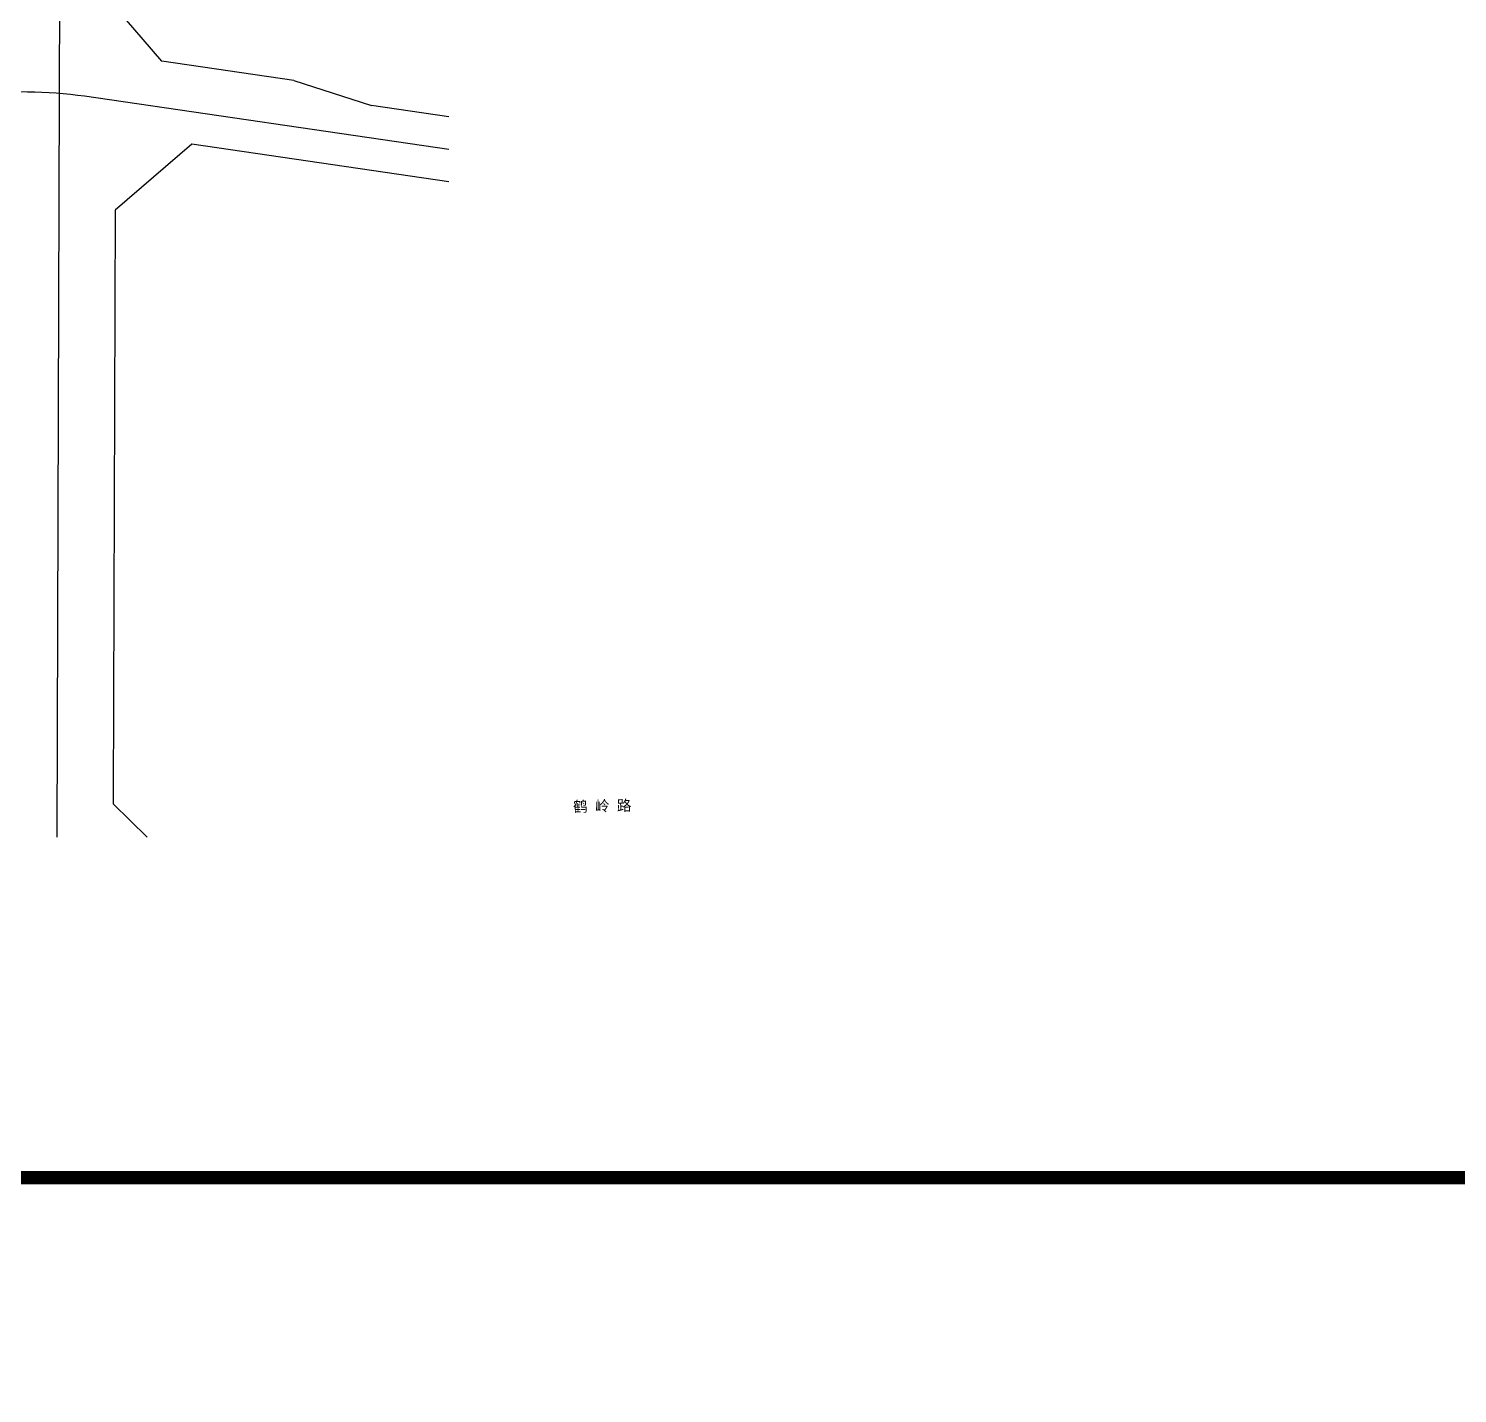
# Model space of a CAD drawing. Extents: x 529262 to 576451, y 2694391 to 2717535.
# Drawn here: x 567513 to 568046, y 2708611 to 2709121 of the extents above; entities that cross this region are included whole.
import ezdxf
from ezdxf.enums import TextEntityAlignment as Align
from ezdxf.xclip import XClip

# ---------------------------------------------------------------- set-up
doc = ezdxf.new("R2010")
doc.units = 0
doc.header["$XCLIPFRAME"] = 0
for name, color, linetype in [('PP-COM', 7, 'Continuous'), ('PUB_TITLE', 4, 'Continuous'), ('RD-中线', 40, 'Continuous'), ('RD-红线', 7, 'Continuous'), ('RD-路名', 7, 'Continuous')]:
    doc.layers.add(name, color=color, linetype=linetype)
doc.styles.add('黑体', font='simhei.ttf')

# ---------------------------------------------------------------- blocks, each defined once
blk = doc.blocks.new('A$C19FD0107')
at = {"layer": 'RD-中线', "color": 8, "linetype": 'Continuous', "flags": 128}
for points in [[(-3183.26, 15991.57), (-3211.18, 15883.29, -0.025442), (-3226.37, 15834.75), (-3324.59, 15569.07, 0.030568), (-3342.23, 15510.6), (-3465.22, 14989.72, 0.057212), (-3473.25, 14921.76), (-3473.95, 14706.86)], [(-3924.2, 14701.03), (-3893.1, 14701.14, 0.004683), (-3889.35, 14701.19), (-3782.03, 14703.59, 0.000332), (-3781.63, 14703.6), (-3619.45, 14707.43, -0.006741), (-3614.05, 14707.49), (-3485.74, 14707.06, -0.035566), (-3464.49, 14705.47), (-3325.95, 14685.17, -0.015566), (-3307.57, 14681.88, 0.009233), (-3276.98, 14676.02), (-3080.16, 14637.6)], [(-4490.73, 14139.44, 0), (-4490.29, 14139.42)], [(-3818.25, 14086.17, 0), (-3817.74, 14086.17)]]:
    blk.add_lwpolyline(points, format="xyb", dxfattribs=at)
blk.add_lwpolyline([(-3473.95, 14706.86), (-3475.44, 14260.75), (-3475.96, 14104.43)], dxfattribs=at)
at = {"layer": 'RD-红线', "color": 8}
for points in [[(-3452.85, 14738.3), (-3435.75, 14718.44, 0.373133)], [(-3424.47, 14687.48), (-3453.1, 14662.83, 0.456504)]]:
    blk.add_lwpolyline(points, format="xyb", dxfattribs=at)
for points in [[(-3386.28, 14711.19), (-3435.61, 14718.42), (-3435.75, 14718.44)], [(-3386.28, 14711.19), (-3357.32, 14701.89)]]:
    blk.add_lwpolyline(points, dxfattribs=at)
at = {"layer": 'RD-红线', "color": 8, "linetype": 'Continuous', "flags": 128}
for points in [[(-3114.77, 14656.58), (-3274.81, 14687.82, -0.009272), (-3305.09, 14693.63, 0.015566), (-3324.21, 14697.04), (-3357.32, 14701.89)], [(-3180.34, 14644.93), (-3279.15, 14664.22, -0.009194), (-3310.04, 14670.14, 0.015566), (-3327.69, 14673.29), (-3424.47, 14687.48)]]:
    blk.add_lwpolyline(points, format="xyb", dxfattribs=at)
blk.add_lwpolyline([(-3453.1, 14662.83), (-3453.83, 14443.17), (-3453.83, 14443.04), (-3453.84, 14441.03)], dxfattribs=at)
at = {"layer": 'RD-红线', "color": 8, "linetype": 'Continuous'}
blk.add_lwpolyline([(-3453.84, 14441.03), (-3428.27, 14415.96, 0.421901)], format="xyb", dxfattribs=at)

msp = doc.modelspace()

# ---------------------------------------------------------------- linework, layer by layer
at = {"layer": 'PUB_TITLE', "color": 7, "const_width": 5}
msp.add_lwpolyline([(568193.3, 2711843.351), (568193.3, 2708691.925), (561392.748, 2708691.925), (561392.748, 2712581.567), (569352.748, 2712581.567)], dxfattribs=at)

# ---------------------------------------------------------------- block references
at = {"layer": 'PP-COM'}
ref = msp.add_blockref('A$C19FD0107', (570997.993, 2694390.603), dxfattribs=at)
XClip(ref).set_block_clipping_path([(-9366.4383134884, 14428.6043910822), (-3328.4480743363, 17452.7484863754)])

# ---------------------------------------------------------------- texts
at = {"layer": 'RD-路名', "color": 7, "style": '黑体'}
msp.add_text('鹤 岭 路', height=4, rotation=1.30936, dxfattribs=at).set_placement((567726.82, 2708830.912), align=Align.MIDDLE)

doc.saveas('drawing.dxf')
